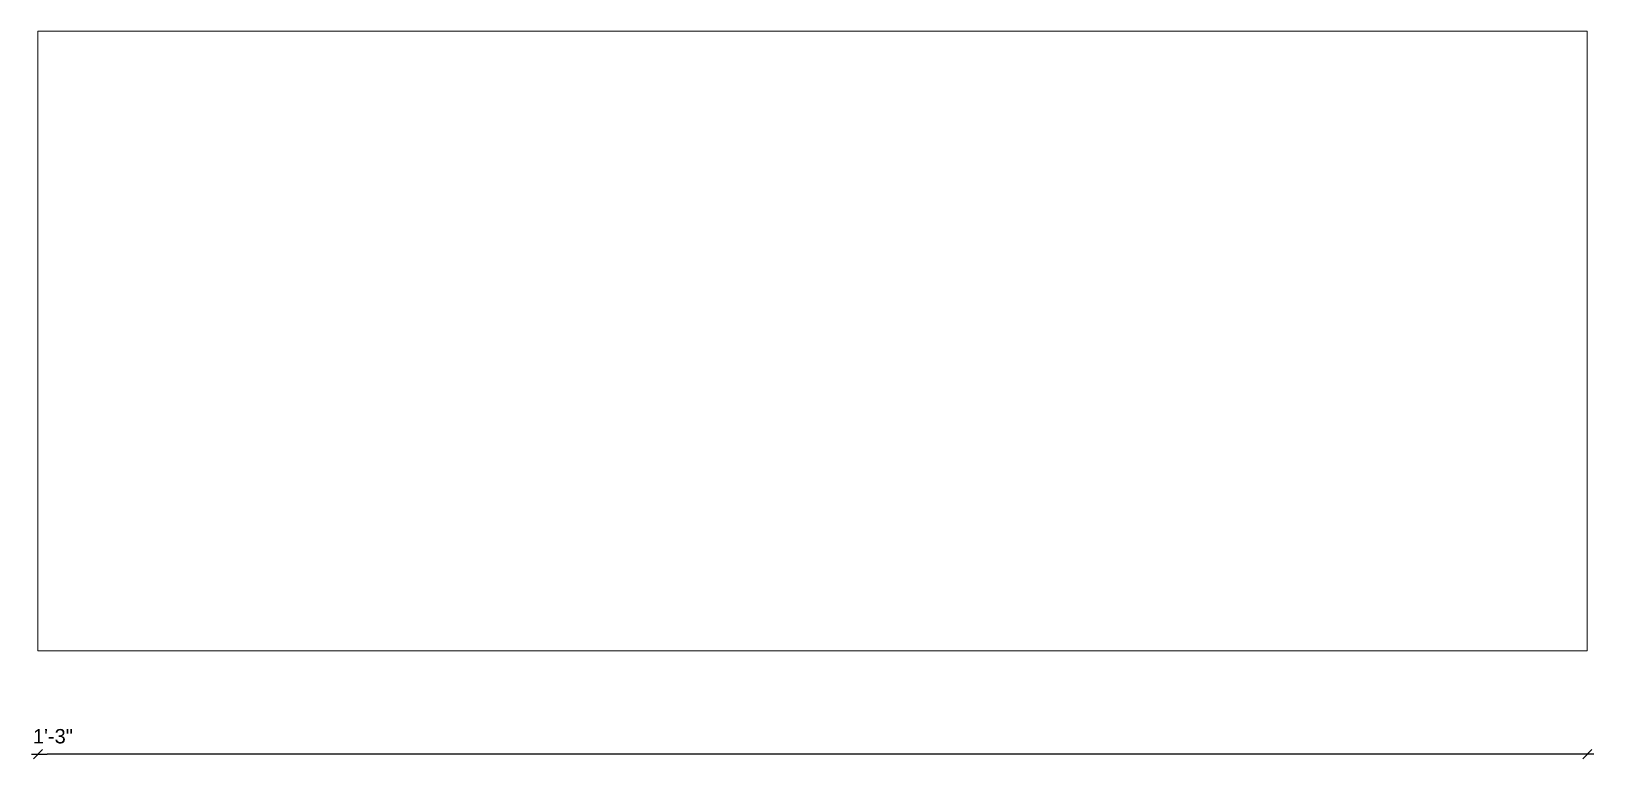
# Model space of a CAD drawing. Header units: inches. Extents: x 0.9 to 16.1, y 1 to 8.
import ezdxf

# ---------------------------------------------------------------- set-up
doc = ezdxf.new("R2010")
doc.units = ezdxf.units.IN
doc.header["$LTSCALE"] = 0.03937
doc.header["$PDMODE"] = 1
doc.header["$PDSIZE"] = -2
doc.layers.add('Dimension', color=7, linetype='Continuous', lineweight=5)
doc.layers.add('None', color=7, linetype='Continuous', lineweight=5)
doc.styles.add('Arial', font='Arial.ttf')
doc.dimstyles.new('Arch', dxfattribs={"dimtxt": 0.138997, "dimasz": 0.088379, "dimexe": 0.125, "dimexo": 0.0625, "dimgap": 0.0625, "dimtad": 1, "dimlunit": 3, "dimtxsty": 'Arial', "dimblk": 'VW_SLASH', "dimblk1": 'VW_SLASH', "dimblk2": 'VW_SLASH', "dimcen": 0, "dimdle": 0.0625, "dimazin": 0, "dimtfac": 1, "dimtix": 1, "dimtmove": 0, "dimatfit": 0, "dimldrblk": 'VW_FILLEDARROW', "dimfxl": 1, "dimfrac": 2, "dimtolj": 1, "dimarcsym": 0})

# ---------------------------------------------------------------- blocks, each defined once
blk = doc.blocks.new('VW_SLASH')
at = {"color": 0, "linetype": 'ByBlock', "lineweight": -2, "transparency": 16777216}
blk.add_line((0.71, 0), (-1, 0), dxfattribs=at)
at = {"color": 0, "linetype": 'Continuous', "lineweight": 20, "transparency": 16777216, "flags": 128}
blk.add_lwpolyline([(0.5, 0.5), (-0.5, -0.5)], dxfattribs=at)
blk = doc.blocks.new('*D1')
at = {"layer": 'Defpoints', "color": 0, "transparency": 33554687}
for p in [(1, 2), (16, 2), (1, 1)]:
    blk.add_point(p, dxfattribs=at)
at = {"layer": 'Dimension', "color": 0, "linetype": 'Continuous', "lineweight": -2, "transparency": 33554687}
blk.add_line((15.912, 1), (1.088, 1), dxfattribs=at)
at = {"layer": 'Dimension', "color": 0, "lineweight": -2, "xscale": 0.08837890625, "yscale": 0.08837890625, "zscale": 0.08837890625, "rotation": 180}
blk.add_blockref('VW_SLASH', (1, 1), dxfattribs=at)
at = {"layer": 'Dimension', "color": 0, "lineweight": -2, "xscale": 0.08837890625, "yscale": 0.08837890625, "zscale": 0.08837890625}
blk.add_blockref('VW_SLASH', (16, 1), dxfattribs=at)
at = {"layer": 'Dimension', "color": 0, "lineweight": 5, "transparency": 33554687, "insert": (1.145, 1.173), "char_height": 0.139, "attachment_point": 5, "style": 'Arial'}
blk.add_mtext('\\A1;1\'-3"', dxfattribs=at)
blk = doc.blocks.new('VW_FILLEDARROW')
at = {"linetype": 'Continuous', "lineweight": 0, "transparency": 16777216}
blk.add_hatch(color=0, dxfattribs=at).paths.add_polyline_path([(-1.41, 0.38), (0, 0), (-1.41, -0.38)])
at = {"color": 0, "linetype": 'Continuous', "lineweight": 5, "transparency": 16777216, "flags": 128}
blk.add_lwpolyline([(-1.41, 0.38), (0, 0), (-1.41, -0.38)], close=True, dxfattribs=at)

msp = doc.modelspace()

# ---------------------------------------------------------------- wipeouts: each hides what was drawn before it
at = {"color": 255, "linetype": 'Continuous', "lineweight": 5, "transparency": 33554687}
msp.add_wipeout([(1, 8), (16, 8), (16, 2), (1, 2)], dxfattribs=at).dxf.layer = 'None'

# ---------------------------------------------------------------- next in the draw order: linework, layer by layer
at = {"layer": 'None', "color": 7, "linetype": 'Continuous', "lineweight": 5, "transparency": 33554687, "flags": 128}
msp.add_lwpolyline([(1, 8), (16, 8), (16, 2), (1, 2)], close=True, dxfattribs=at)

# ---------------------------------------------------------------- next in the draw order: dimensions: what is measured, and where the dimension line sits
at = {"layer": 'Dimension', "color": 7, "linetype": 'Continuous', "lineweight": 5, "transparency": 33554687}
dim = msp.add_linear_dim(base=(1, 1), p1=(16, 2), p2=(1, 2), dimstyle='Arch', override={"dimdec": 0, "dimpost": '<>', "dimtxsty": 'Arial', "dimse1": 1, "dimse2": 1, "dimtix": 0, "dimtmove": 2}, dxfattribs=at)
dim.commit()
dim.dimension.update_dxf_attribs({"geometry": '*D1', "text_midpoint": (1.145, 1.173), "dimtype": 160})

doc.saveas('drawing.dxf')
